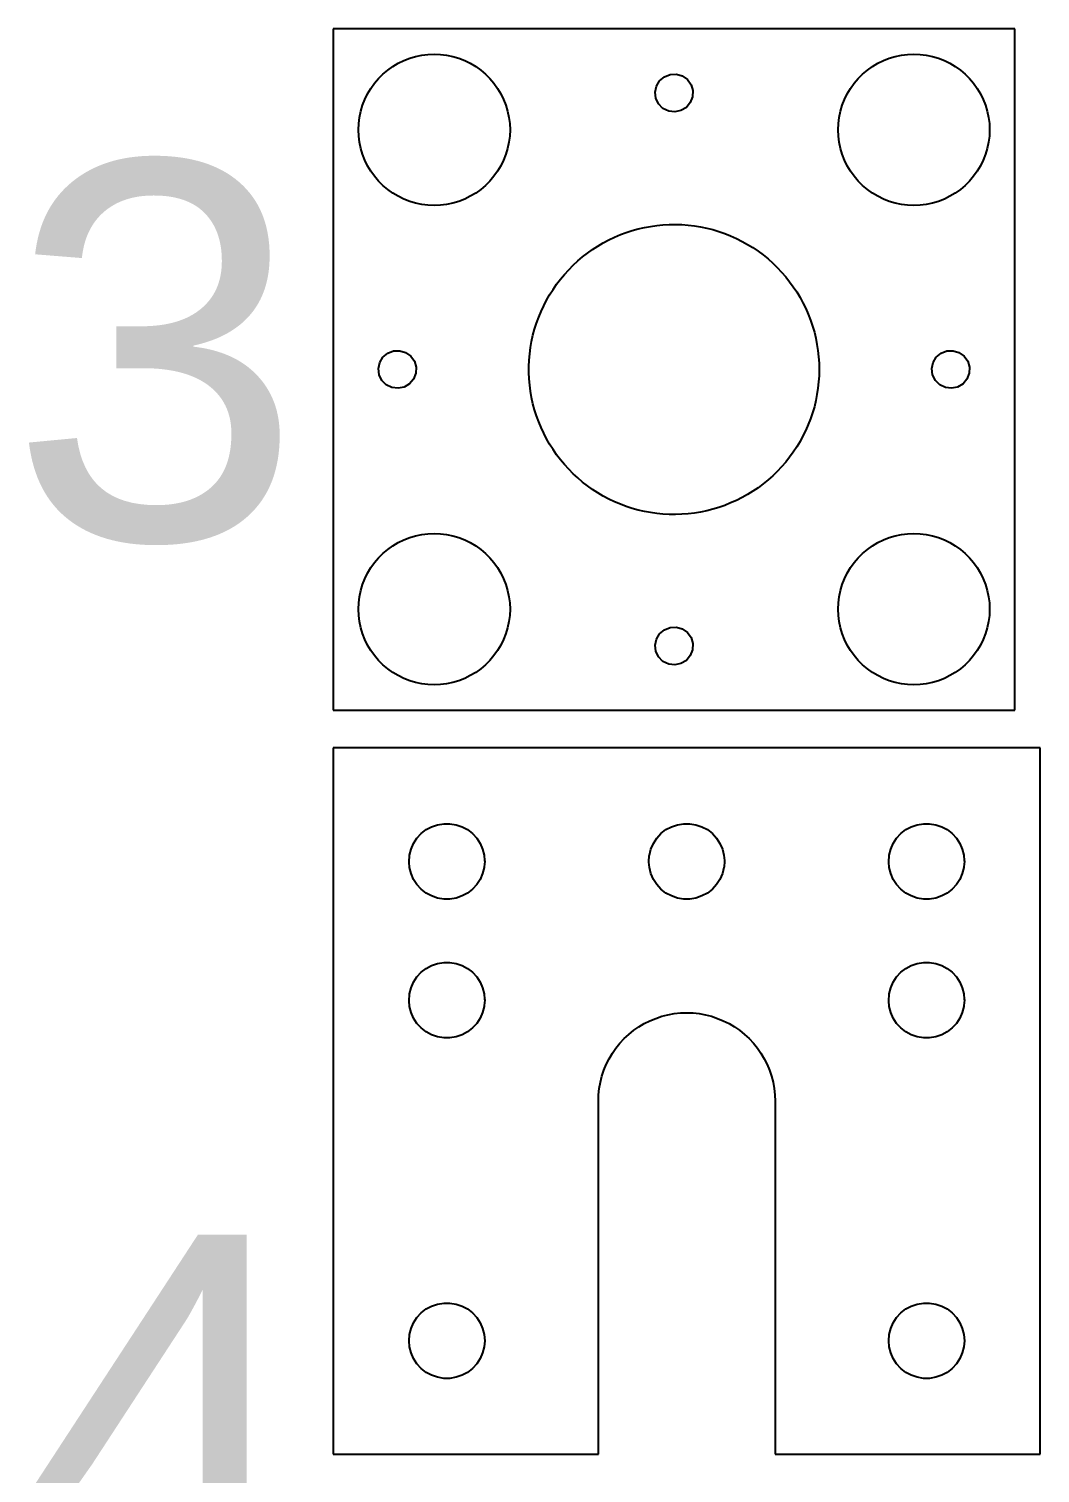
# Model space of a CAD drawing. Header units: millimetres. Extents: x 1223 to 1955, y -162 to 202.
# Drawn here: x 1222.9 to 1303, y -100.6 to 13.9 of the extents above; entities that cross this region are included whole.
import ezdxf

# ---------------------------------------------------------------- set-up
doc = ezdxf.new("R2010")
doc.units = ezdxf.units.MM
doc.styles.get("Standard").update_dxf_attribs({"font": 'arial.ttf'})

msp = doc.modelspace()

# ---------------------------------------------------------------- linework, layer by layer
for p, q in [((1301.02, 13.91), (1247.02, 13.91)), ((1247.02, 13.91), (1247.02, -40.09)), ((1301.02, -40.09), (1301.02, 13.91)), ((1252.61, 11.41), (1253.07, 11.59)), ((1253.07, 11.59), (1253.54, 11.73)), ((1253.54, 11.73), (1254.03, 11.83)), ((1254.03, 11.83), (1254.52, 11.89)), ((1254.52, 11.89), (1255.02, 11.91)), ((1255.02, 11.91), (1255.51, 11.89)), ((1255.51, 11.89), (1256, 11.83)), ((1256, 11.83), (1256.49, 11.73)), ((1256.49, 11.73), (1256.96, 11.59)), ((1256.96, 11.59), (1257.43, 11.41)), ((1290.61, 11.41), (1291.07, 11.59)), ((1291.07, 11.59), (1291.54, 11.73)), ((1291.54, 11.73), (1292.03, 11.83)), ((1292.03, 11.83), (1292.52, 11.89)), ((1292.52, 11.89), (1293.02, 11.91)), ((1293.02, 11.91), (1293.51, 11.89)), ((1293.51, 11.89), (1294, 11.83)), ((1294, 11.83), (1294.49, 11.73)), ((1294.49, 11.73), (1294.96, 11.59)), ((1294.96, 11.59), (1295.43, 11.41)), ((1250.6, 9.98), (1250.95, 10.33)), ((1250.95, 10.33), (1251.33, 10.65)), ((1251.33, 10.65), (1251.73, 10.94)), ((1251.73, 10.94), (1252.16, 11.19)), ((1252.16, 11.19), (1252.61, 11.41)), ((1257.43, 11.41), (1257.87, 11.19)), ((1257.87, 11.19), (1258.3, 10.94)), ((1258.3, 10.94), (1258.7, 10.65)), ((1258.7, 10.65), (1259.08, 10.33)), ((1259.08, 10.33), (1259.43, 9.98)), ((1273.71, 10.3), (1274.2, 10.32)), ((1274.2, 10.32), (1274.67, 10.18)), ((1288.6, 9.98), (1288.95, 10.33)), ((1288.95, 10.33), (1289.33, 10.65)), ((1289.33, 10.65), (1289.73, 10.94)), ((1289.73, 10.94), (1290.16, 11.19)), ((1290.16, 11.19), (1290.61, 11.41)), ((1295.43, 11.41), (1295.87, 11.19)), ((1295.87, 11.19), (1296.3, 10.94)), ((1296.3, 10.94), (1296.7, 10.65)), ((1296.7, 10.65), (1297.08, 10.33)), ((1297.08, 10.33), (1297.43, 9.98)), ((1249.74, 8.77), (1249.99, 9.2)), ((1249.99, 9.2), (1250.28, 9.6)), ((1250.28, 9.6), (1250.6, 9.98)), ((1259.43, 9.98), (1259.75, 9.6)), ((1259.75, 9.6), (1260.04, 9.2)), ((1260.04, 9.2), (1260.29, 8.77)), ((1272.52, 8.9), (1272.62, 9.38)), ((1272.62, 9.38), (1272.87, 9.8)), ((1272.87, 9.8), (1273.25, 10.12)), ((1273.25, 10.12), (1273.71, 10.3)), ((1274.67, 10.18), (1275.08, 9.9)), ((1275.08, 9.9), (1275.36, 9.49)), ((1275.36, 9.49), (1275.5, 9.02)), ((1287.74, 8.77), (1287.99, 9.2)), ((1287.99, 9.2), (1288.28, 9.6)), ((1288.28, 9.6), (1288.6, 9.98)), ((1297.43, 9.98), (1297.75, 9.6)), ((1297.75, 9.6), (1298.04, 9.2)), ((1298.04, 9.2), (1298.29, 8.77)), ((1249.34, 7.86), (1249.52, 8.32)), ((1249.52, 8.32), (1249.74, 8.77)), ((1260.29, 8.77), (1260.51, 8.32)), ((1260.51, 8.32), (1260.69, 7.86)), ((1272.58, 8.41), (1272.52, 8.9)), ((1272.79, 7.96), (1272.58, 8.41)), ((1275.3, 8.07), (1274.99, 7.69)), ((1275.48, 8.53), (1275.3, 8.07)), ((1275.5, 9.02), (1275.48, 8.53)), ((1287.34, 7.86), (1287.52, 8.32)), ((1287.52, 8.32), (1287.74, 8.77)), ((1298.29, 8.77), (1298.51, 8.32)), ((1298.51, 8.32), (1298.69, 7.86)), ((1249.04, 6.41), (1249.1, 6.9)), ((1249.1, 6.9), (1249.2, 7.39)), ((1249.2, 7.39), (1249.34, 7.86)), ((1260.69, 7.86), (1260.83, 7.39)), ((1260.83, 7.39), (1260.93, 6.9)), ((1260.93, 6.9), (1261, 6.41)), ((1273.14, 7.61), (1272.79, 7.96)), ((1273.59, 7.4), (1273.14, 7.61)), ((1274.08, 7.34), (1273.59, 7.4)), ((1274.56, 7.44), (1274.08, 7.34)), ((1274.99, 7.69), (1274.56, 7.44)), ((1287.04, 6.41), (1287.1, 6.9)), ((1287.1, 6.9), (1287.2, 7.39)), ((1287.2, 7.39), (1287.34, 7.86)), ((1298.69, 7.86), (1298.83, 7.39)), ((1298.83, 7.39), (1298.93, 6.9)), ((1298.93, 6.9), (1299, 6.41)), ((1249.02, 5.91), (1249.04, 6.41)), ((1249.04, 5.42), (1249.02, 5.91)), ((1261, 6.41), (1261.02, 5.91)), ((1261.02, 5.91), (1261, 5.42)), ((1287.02, 5.91), (1287.04, 6.41)), ((1287.04, 5.42), (1287.02, 5.91)), ((1299, 6.41), (1299.02, 5.91)), ((1299.02, 5.91), (1299, 5.42)), ((1249.1, 4.93), (1249.04, 5.42)), ((1249.2, 4.44), (1249.1, 4.93)), ((1260.93, 4.93), (1260.83, 4.44)), ((1261, 5.42), (1260.93, 4.93)), ((1287.1, 4.93), (1287.04, 5.42)), ((1287.2, 4.44), (1287.1, 4.93)), ((1298.93, 4.93), (1298.83, 4.44)), ((1299, 5.42), (1298.93, 4.93)), ((1249.34, 3.97), (1249.2, 4.44)), ((1249.52, 3.5), (1249.34, 3.97)), ((1249.74, 3.06), (1249.52, 3.5)), ((1260.51, 3.5), (1260.29, 3.06)), ((1260.69, 3.97), (1260.51, 3.5)), ((1260.83, 4.44), (1260.69, 3.97)), ((1287.34, 3.97), (1287.2, 4.44)), ((1287.52, 3.5), (1287.34, 3.97)), ((1287.74, 3.06), (1287.52, 3.5)), ((1298.51, 3.5), (1298.29, 3.06)), ((1298.69, 3.97), (1298.51, 3.5)), ((1298.83, 4.44), (1298.69, 3.97)), ((1249.99, 2.63), (1249.74, 3.06)), ((1250.28, 2.23), (1249.99, 2.63)), ((1260.04, 2.63), (1259.75, 2.23)), ((1260.29, 3.06), (1260.04, 2.63)), ((1287.99, 2.63), (1287.74, 3.06)), ((1288.28, 2.23), (1287.99, 2.63)), ((1298.04, 2.63), (1297.75, 2.23)), ((1298.29, 3.06), (1298.04, 2.63)), ((1250.6, 1.85), (1250.28, 2.23)), ((1250.95, 1.5), (1250.6, 1.85)), ((1251.33, 1.18), (1250.95, 1.5)), ((1251.73, 0.89), (1251.33, 1.18)), ((1258.7, 1.18), (1258.3, 0.89)), ((1259.08, 1.5), (1258.7, 1.18)), ((1259.43, 1.85), (1259.08, 1.5)), ((1259.75, 2.23), (1259.43, 1.85)), ((1288.6, 1.85), (1288.28, 2.23)), ((1288.95, 1.5), (1288.6, 1.85)), ((1289.33, 1.18), (1288.95, 1.5)), ((1289.73, 0.89), (1289.33, 1.18)), ((1296.7, 1.18), (1296.3, 0.89)), ((1297.08, 1.5), (1296.7, 1.18)), ((1297.43, 1.85), (1297.08, 1.5)), ((1297.75, 2.23), (1297.43, 1.85)), ((1252.16, 0.64), (1251.73, 0.89)), ((1252.61, 0.42), (1252.16, 0.64)), ((1253.07, 0.24), (1252.61, 0.42)), ((1253.54, 0.1), (1253.07, 0.24)), ((1254.03, 0), (1253.54, 0.1)), ((1256.49, 0.1), (1256, 0)), ((1256.96, 0.24), (1256.49, 0.1)), ((1257.43, 0.42), (1256.96, 0.24)), ((1257.87, 0.64), (1257.43, 0.42)), ((1258.3, 0.89), (1257.87, 0.64)), ((1290.16, 0.64), (1289.73, 0.89)), ((1290.61, 0.42), (1290.16, 0.64)), ((1291.07, 0.24), (1290.61, 0.42)), ((1291.54, 0.1), (1291.07, 0.24)), ((1292.03, 0), (1291.54, 0.1)), ((1294.49, 0.1), (1294, 0)), ((1294.96, 0.24), (1294.49, 0.1)), ((1295.43, 0.42), (1294.96, 0.24)), ((1295.87, 0.64), (1295.43, 0.42)), ((1296.3, 0.89), (1295.87, 0.64)), ((1254.52, -0.07), (1254.03, 0)), ((1255.02, -0.09), (1254.52, -0.07)), ((1255.51, -0.07), (1255.02, -0.09)), ((1256, 0), (1255.51, -0.07)), ((1292.52, -0.07), (1292.03, 0)), ((1293.02, -0.09), (1292.52, -0.07)), ((1293.51, -0.07), (1293.02, -0.09)), ((1294, 0), (1293.51, -0.07)), ((1269.76, -2.4), (1270.23, -2.23)), ((1270.23, -2.23), (1270.7, -2.07)), ((1270.7, -2.07), (1271.18, -1.94)), ((1271.18, -1.94), (1271.67, -1.83)), ((1271.67, -1.83), (1272.16, -1.74)), ((1272.16, -1.74), (1272.65, -1.67)), ((1272.65, -1.67), (1273.14, -1.62)), ((1273.14, -1.62), (1273.64, -1.59)), ((1273.64, -1.59), (1274.14, -1.59)), ((1274.14, -1.59), (1274.64, -1.6)), ((1274.64, -1.6), (1275.14, -1.64)), ((1275.14, -1.64), (1275.63, -1.7)), ((1275.63, -1.7), (1276.12, -1.78)), ((1276.12, -1.78), (1276.61, -1.88)), ((1276.61, -1.88), (1277.09, -2)), ((1277.09, -2), (1277.57, -2.15)), ((1277.57, -2.15), (1278.04, -2.31)), ((1267.56, -3.57), (1267.98, -3.3)), ((1267.98, -3.3), (1268.41, -3.04)), ((1268.41, -3.04), (1268.85, -2.81)), ((1268.85, -2.81), (1269.3, -2.6)), ((1269.3, -2.6), (1269.76, -2.4)), ((1278.04, -2.31), (1278.5, -2.5)), ((1278.5, -2.5), (1278.96, -2.7)), ((1278.96, -2.7), (1279.4, -2.93)), ((1279.4, -2.93), (1279.84, -3.17)), ((1279.84, -3.17), (1280.26, -3.43)), ((1280.26, -3.43), (1280.67, -3.71)), ((1266.02, -4.82), (1266.38, -4.48)), ((1266.38, -4.48), (1266.76, -4.16)), ((1266.76, -4.16), (1267.16, -3.86)), ((1267.16, -3.86), (1267.56, -3.57)), ((1280.67, -3.71), (1281.07, -4.01)), ((1281.07, -4.01), (1281.46, -4.32)), ((1281.46, -4.32), (1281.83, -4.65)), ((1265.01, -5.93), (1265.33, -5.55)), ((1265.33, -5.55), (1265.67, -5.18)), ((1265.67, -5.18), (1266.02, -4.82)), ((1281.83, -4.65), (1282.19, -5)), ((1282.19, -5), (1282.53, -5.36)), ((1282.53, -5.36), (1282.86, -5.74)), ((1264.16, -7.16), (1264.43, -6.74)), ((1264.43, -6.74), (1264.71, -6.33)), ((1264.71, -6.33), (1265.01, -5.93)), ((1282.86, -5.74), (1283.17, -6.13)), ((1283.17, -6.13), (1283.46, -6.53)), ((1283.46, -6.53), (1283.74, -6.94)), ((1263.69, -8.03), (1263.91, -7.59)), ((1263.91, -7.59), (1264.16, -7.16)), ((1283.74, -6.94), (1284, -7.37)), ((1284, -7.37), (1284.23, -7.81)), ((1284.23, -7.81), (1284.45, -8.26)), ((1263.12, -9.41), (1263.29, -8.94)), ((1263.29, -8.94), (1263.48, -8.48)), ((1263.48, -8.48), (1263.69, -8.03)), ((1284.45, -8.26), (1284.65, -8.71)), ((1284.65, -8.71), (1284.83, -9.18)), ((1262.84, -10.37), (1262.97, -9.89)), ((1262.97, -9.89), (1263.12, -9.41)), ((1284.83, -9.18), (1284.99, -9.65)), ((1284.99, -9.65), (1285.13, -10.13)), ((1285.13, -10.13), (1285.25, -10.61)), ((1262.58, -11.84), (1262.65, -11.35)), ((1262.65, -11.35), (1262.73, -10.86)), ((1262.73, -10.86), (1262.84, -10.37)), ((1285.25, -10.61), (1285.34, -11.1)), ((1285.34, -11.1), (1285.42, -11.59)), ((1250.6, -13.02), (1250.7, -12.54)), ((1250.7, -12.54), (1250.95, -12.12)), ((1250.95, -12.12), (1251.33, -11.8)), ((1251.33, -11.8), (1251.79, -11.62)), ((1251.79, -11.62), (1252.28, -11.6)), ((1252.28, -11.6), (1252.75, -11.74)), ((1252.75, -11.74), (1253.16, -12.02)), ((1253.16, -12.02), (1253.44, -12.43)), ((1253.44, -12.43), (1253.58, -12.9)), ((1262.52, -12.84), (1262.54, -12.34)), ((1262.54, -12.34), (1262.58, -11.84)), ((1285.42, -11.59), (1285.47, -12.09)), ((1285.47, -12.09), (1285.5, -12.59)), ((1285.5, -12.59), (1285.52, -13.09)), ((1294.44, -13.02), (1294.54, -12.54)), ((1294.54, -12.54), (1294.79, -12.12)), ((1294.79, -12.12), (1295.17, -11.8)), ((1295.17, -11.8), (1295.63, -11.62)), ((1295.63, -11.62), (1296.12, -11.6)), ((1296.12, -11.6), (1296.59, -11.74)), ((1296.59, -11.74), (1297, -12.02)), ((1297, -12.02), (1297.28, -12.43)), ((1297.28, -12.43), (1297.42, -12.9)), ((1250.66, -13.51), (1250.6, -13.02)), ((1250.87, -13.96), (1250.66, -13.51)), ((1253.56, -13.39), (1253.38, -13.85)), ((1253.58, -12.9), (1253.56, -13.39)), ((1262.52, -13.33), (1262.52, -12.84)), ((1262.54, -13.83), (1262.52, -13.33)), ((1285.5, -13.58), (1285.47, -14.08)), ((1285.52, -13.09), (1285.5, -13.58)), ((1294.5, -13.51), (1294.44, -13.02)), ((1294.72, -13.96), (1294.5, -13.51)), ((1297.4, -13.39), (1297.22, -13.85)), ((1297.42, -12.9), (1297.4, -13.39)), ((1251.22, -14.31), (1250.87, -13.96)), ((1251.67, -14.52), (1251.22, -14.31)), ((1252.16, -14.58), (1251.67, -14.52)), ((1252.64, -14.48), (1252.16, -14.58)), ((1253.06, -14.23), (1252.64, -14.48)), ((1253.38, -13.85), (1253.06, -14.23)), ((1262.58, -14.33), (1262.54, -13.83)), ((1262.65, -14.82), (1262.58, -14.33)), ((1262.73, -15.31), (1262.65, -14.82)), ((1285.42, -14.58), (1285.34, -15.07)), ((1285.47, -14.08), (1285.42, -14.58)), ((1295.06, -14.31), (1294.72, -13.96)), ((1295.51, -14.52), (1295.06, -14.31)), ((1296, -14.58), (1295.51, -14.52)), ((1296.48, -14.48), (1296, -14.58)), ((1296.91, -14.23), (1296.48, -14.48)), ((1297.22, -13.85), (1296.91, -14.23)), ((1262.84, -15.8), (1262.73, -15.31)), ((1262.97, -16.28), (1262.84, -15.8)), ((1285.25, -15.56), (1285.13, -16.04)), ((1285.34, -15.07), (1285.25, -15.56)), ((1263.12, -16.76), (1262.97, -16.28)), ((1263.29, -17.23), (1263.12, -16.76)), ((1284.83, -16.99), (1284.65, -17.46)), ((1284.99, -16.52), (1284.83, -16.99)), ((1285.13, -16.04), (1284.99, -16.52)), ((1263.48, -17.69), (1263.29, -17.23)), ((1263.69, -18.14), (1263.48, -17.69)), ((1263.91, -18.58), (1263.69, -18.14)), ((1284.45, -17.91), (1284.23, -18.36)), ((1284.65, -17.46), (1284.45, -17.91)), ((1264.16, -19.01), (1263.91, -18.58)), ((1264.43, -19.44), (1264.16, -19.01)), ((1264.71, -19.85), (1264.43, -19.44)), ((1283.74, -19.23), (1283.46, -19.64)), ((1284, -18.8), (1283.74, -19.23)), ((1284.23, -18.36), (1284, -18.8)), ((1265.01, -20.24), (1264.71, -19.85)), ((1265.33, -20.63), (1265.01, -20.24)), ((1282.86, -20.44), (1282.53, -20.81)), ((1283.17, -20.05), (1282.86, -20.44)), ((1283.46, -19.64), (1283.17, -20.05)), ((1265.67, -20.99), (1265.33, -20.63)), ((1266.02, -21.35), (1265.67, -20.99)), ((1266.38, -21.69), (1266.02, -21.35)), ((1266.76, -22.01), (1266.38, -21.69)), ((1281.83, -21.52), (1281.46, -21.85)), ((1282.19, -21.17), (1281.83, -21.52)), ((1282.53, -20.81), (1282.19, -21.17)), ((1267.16, -22.32), (1266.76, -22.01)), ((1267.56, -22.6), (1267.16, -22.32)), ((1267.98, -22.87), (1267.56, -22.6)), ((1268.41, -23.13), (1267.98, -22.87)), ((1280.26, -22.74), (1279.84, -23)), ((1280.67, -22.46), (1280.26, -22.74)), ((1281.07, -22.16), (1280.67, -22.46)), ((1281.46, -21.85), (1281.07, -22.16)), ((1268.85, -23.36), (1268.41, -23.13)), ((1269.3, -23.57), (1268.85, -23.36)), ((1269.76, -23.77), (1269.3, -23.57)), ((1270.23, -23.94), (1269.76, -23.77)), ((1270.7, -24.1), (1270.23, -23.94)), ((1277.57, -24.02), (1277.09, -24.17)), ((1278.04, -23.86), (1277.57, -24.02)), ((1278.5, -23.67), (1278.04, -23.86)), ((1278.96, -23.47), (1278.5, -23.67)), ((1279.4, -23.25), (1278.96, -23.47)), ((1279.84, -23), (1279.4, -23.25)), ((1271.18, -24.23), (1270.7, -24.1)), ((1271.67, -24.34), (1271.18, -24.23)), ((1272.16, -24.43), (1271.67, -24.34)), ((1272.65, -24.5), (1272.16, -24.43)), ((1273.14, -24.55), (1272.65, -24.5)), ((1273.64, -24.58), (1273.14, -24.55)), ((1274.14, -24.58), (1273.64, -24.58)), ((1274.64, -24.57), (1274.14, -24.58)), ((1275.14, -24.53), (1274.64, -24.57)), ((1275.63, -24.47), (1275.14, -24.53)), ((1276.12, -24.39), (1275.63, -24.47)), ((1276.61, -24.29), (1276.12, -24.39)), ((1277.09, -24.17), (1276.61, -24.29)), ((1253.07, -26.41), (1253.54, -26.27)), ((1253.54, -26.27), (1254.03, -26.17)), ((1254.03, -26.17), (1254.52, -26.11)), ((1254.52, -26.11), (1255.02, -26.09)), ((1255.02, -26.09), (1255.51, -26.11)), ((1255.51, -26.11), (1256, -26.17)), ((1256, -26.17), (1256.49, -26.27)), ((1256.49, -26.27), (1256.96, -26.41)), ((1291.07, -26.41), (1291.54, -26.27)), ((1291.54, -26.27), (1292.03, -26.17)), ((1292.03, -26.17), (1292.52, -26.11)), ((1292.52, -26.11), (1293.02, -26.09)), ((1293.02, -26.09), (1293.51, -26.11)), ((1293.51, -26.11), (1294, -26.17)), ((1294, -26.17), (1294.49, -26.27)), ((1294.49, -26.27), (1294.96, -26.41)), ((1250.95, -27.67), (1251.33, -27.35)), ((1251.33, -27.35), (1251.73, -27.06)), ((1251.73, -27.06), (1252.16, -26.81)), ((1252.16, -26.81), (1252.61, -26.59)), ((1252.61, -26.59), (1253.07, -26.41)), ((1256.96, -26.41), (1257.43, -26.59)), ((1257.43, -26.59), (1257.87, -26.81)), ((1257.87, -26.81), (1258.3, -27.06)), ((1258.3, -27.06), (1258.7, -27.35)), ((1258.7, -27.35), (1259.08, -27.67)), ((1288.95, -27.67), (1289.33, -27.35)), ((1289.33, -27.35), (1289.73, -27.06)), ((1289.73, -27.06), (1290.16, -26.81)), ((1290.16, -26.81), (1290.61, -26.59)), ((1290.61, -26.59), (1291.07, -26.41)), ((1294.96, -26.41), (1295.43, -26.59)), ((1295.43, -26.59), (1295.87, -26.81)), ((1295.87, -26.81), (1296.3, -27.06)), ((1296.3, -27.06), (1296.7, -27.35)), ((1296.7, -27.35), (1297.08, -27.67)), ((1249.99, -28.8), (1250.28, -28.4)), ((1250.28, -28.4), (1250.6, -28.02)), ((1250.6, -28.02), (1250.95, -27.67)), ((1259.08, -27.67), (1259.43, -28.02)), ((1259.43, -28.02), (1259.75, -28.4)), ((1259.75, -28.4), (1260.04, -28.8)), ((1287.99, -28.8), (1288.28, -28.4)), ((1288.28, -28.4), (1288.6, -28.02)), ((1288.6, -28.02), (1288.95, -27.67)), ((1297.08, -27.67), (1297.43, -28.02)), ((1297.43, -28.02), (1297.75, -28.4)), ((1297.75, -28.4), (1298.04, -28.8)), ((1249.34, -30.14), (1249.52, -29.68)), ((1249.52, -29.68), (1249.74, -29.23)), ((1249.74, -29.23), (1249.99, -28.8)), ((1260.04, -28.8), (1260.29, -29.23)), ((1260.29, -29.23), (1260.51, -29.68)), ((1260.51, -29.68), (1260.69, -30.14)), ((1287.34, -30.14), (1287.52, -29.68)), ((1287.52, -29.68), (1287.74, -29.23)), ((1287.74, -29.23), (1287.99, -28.8)), ((1298.04, -28.8), (1298.29, -29.23)), ((1298.29, -29.23), (1298.51, -29.68)), ((1298.51, -29.68), (1298.69, -30.14)), ((1249.1, -31.1), (1249.2, -30.61)), ((1249.2, -30.61), (1249.34, -30.14)), ((1260.69, -30.14), (1260.83, -30.61)), ((1260.83, -30.61), (1260.93, -31.1)), ((1287.1, -31.1), (1287.2, -30.61)), ((1287.2, -30.61), (1287.34, -30.14)), ((1298.69, -30.14), (1298.83, -30.61)), ((1298.83, -30.61), (1298.93, -31.1)), ((1249.02, -32.09), (1249.04, -31.59)), ((1249.04, -31.59), (1249.1, -31.1)), ((1260.93, -31.1), (1261, -31.59)), ((1261, -31.59), (1261.02, -32.09)), ((1287.02, -32.09), (1287.04, -31.59)), ((1287.04, -31.59), (1287.1, -31.1)), ((1298.93, -31.1), (1299, -31.59)), ((1299, -31.59), (1299.02, -32.09)), ((1249.04, -32.58), (1249.02, -32.09)), ((1249.1, -33.07), (1249.04, -32.58)), ((1249.2, -33.56), (1249.1, -33.07)), ((1260.93, -33.07), (1260.83, -33.56)), ((1261, -32.58), (1260.93, -33.07)), ((1261.02, -32.09), (1261, -32.58)), ((1287.04, -32.58), (1287.02, -32.09)), ((1287.1, -33.07), (1287.04, -32.58)), ((1287.2, -33.56), (1287.1, -33.07)), ((1298.93, -33.07), (1298.83, -33.56)), ((1299, -32.58), (1298.93, -33.07)), ((1299.02, -32.09), (1299, -32.58)), ((1249.34, -34.03), (1249.2, -33.56)), ((1249.52, -34.5), (1249.34, -34.03)), ((1260.69, -34.03), (1260.51, -34.5)), ((1260.83, -33.56), (1260.69, -34.03)), ((1272.62, -34.46), (1272.87, -34.04)), ((1272.87, -34.04), (1273.25, -33.72)), ((1273.25, -33.72), (1273.71, -33.54)), ((1273.71, -33.54), (1274.2, -33.52)), ((1274.2, -33.52), (1274.67, -33.66)), ((1274.67, -33.66), (1275.08, -33.95)), ((1275.08, -33.95), (1275.36, -34.35)), ((1275.36, -34.35), (1275.5, -34.82)), ((1287.34, -34.03), (1287.2, -33.56)), ((1287.52, -34.5), (1287.34, -34.03)), ((1298.69, -34.03), (1298.51, -34.5)), ((1298.83, -33.56), (1298.69, -34.03)), ((1249.74, -34.94), (1249.52, -34.5)), ((1249.99, -35.37), (1249.74, -34.94)), ((1250.28, -35.77), (1249.99, -35.37)), ((1260.04, -35.37), (1259.75, -35.77)), ((1260.29, -34.94), (1260.04, -35.37)), ((1260.51, -34.5), (1260.29, -34.94)), ((1272.52, -34.94), (1272.62, -34.46)), ((1272.58, -35.43), (1272.52, -34.94)), ((1272.79, -35.88), (1272.58, -35.43)), ((1275.48, -35.31), (1275.3, -35.77)), ((1275.5, -34.82), (1275.48, -35.31)), ((1287.74, -34.94), (1287.52, -34.5)), ((1287.99, -35.37), (1287.74, -34.94)), ((1288.28, -35.77), (1287.99, -35.37)), ((1298.04, -35.37), (1297.75, -35.77)), ((1298.29, -34.94), (1298.04, -35.37)), ((1298.51, -34.5), (1298.29, -34.94)), ((1250.6, -36.15), (1250.28, -35.77)), ((1250.95, -36.5), (1250.6, -36.15)), ((1251.33, -36.82), (1250.95, -36.5)), ((1259.08, -36.5), (1258.7, -36.82)), ((1259.43, -36.15), (1259.08, -36.5)), ((1259.75, -35.77), (1259.43, -36.15)), ((1273.14, -36.23), (1272.79, -35.88)), ((1273.59, -36.44), (1273.14, -36.23)), ((1274.08, -36.5), (1273.59, -36.44)), ((1274.56, -36.4), (1274.08, -36.5)), ((1274.99, -36.15), (1274.56, -36.4)), ((1275.3, -35.77), (1274.99, -36.15)), ((1288.6, -36.15), (1288.28, -35.77)), ((1288.95, -36.5), (1288.6, -36.15)), ((1289.33, -36.82), (1288.95, -36.5)), ((1297.08, -36.5), (1296.7, -36.82)), ((1297.43, -36.15), (1297.08, -36.5)), ((1297.75, -35.77), (1297.43, -36.15)), ((1251.73, -37.11), (1251.33, -36.82)), ((1252.16, -37.36), (1251.73, -37.11)), ((1252.61, -37.58), (1252.16, -37.36)), ((1253.07, -37.76), (1252.61, -37.58)), ((1253.54, -37.9), (1253.07, -37.76)), ((1256.96, -37.76), (1256.49, -37.9)), ((1257.43, -37.58), (1256.96, -37.76)), ((1257.87, -37.36), (1257.43, -37.58)), ((1258.3, -37.11), (1257.87, -37.36)), ((1258.7, -36.82), (1258.3, -37.11)), ((1289.73, -37.11), (1289.33, -36.82)), ((1290.16, -37.36), (1289.73, -37.11)), ((1290.61, -37.58), (1290.16, -37.36)), ((1291.07, -37.76), (1290.61, -37.58)), ((1291.54, -37.9), (1291.07, -37.76)), ((1294.96, -37.76), (1294.49, -37.9)), ((1295.43, -37.58), (1294.96, -37.76)), ((1295.87, -37.36), (1295.43, -37.58)), ((1296.3, -37.11), (1295.87, -37.36)), ((1296.7, -36.82), (1296.3, -37.11)), ((1254.03, -38), (1253.54, -37.9)), ((1254.52, -38.07), (1254.03, -38)), ((1255.02, -38.09), (1254.52, -38.07)), ((1255.51, -38.07), (1255.02, -38.09)), ((1256, -38), (1255.51, -38.07)), ((1256.49, -37.9), (1256, -38)), ((1292.03, -38), (1291.54, -37.9)), ((1292.52, -38.07), (1292.03, -38)), ((1293.02, -38.09), (1292.52, -38.07)), ((1293.51, -38.07), (1293.02, -38.09)), ((1294, -38), (1293.51, -38.07)), ((1294.49, -37.9), (1294, -38)), ((1247.02, -40.09), (1301.02, -40.09)), ((1303.02, -43.09), (1247.02, -43.09)), ((1247.02, -43.09), (1247.02, -99.09)), ((1303.02, -99.09), (1303.02, -43.09)), ((1254.81, -49.34), (1255.28, -49.18)), ((1255.28, -49.18), (1255.77, -49.1)), ((1255.77, -49.1), (1256.26, -49.1)), ((1256.26, -49.1), (1256.75, -49.18)), ((1256.75, -49.18), (1257.22, -49.34)), ((1273.81, -49.34), (1274.28, -49.18)), ((1274.28, -49.18), (1274.77, -49.1)), ((1274.77, -49.1), (1275.26, -49.1)), ((1275.26, -49.1), (1275.75, -49.18)), ((1275.75, -49.18), (1276.22, -49.34)), ((1292.81, -49.34), (1293.28, -49.18)), ((1293.28, -49.18), (1293.77, -49.1)), ((1293.77, -49.1), (1294.26, -49.1)), ((1294.26, -49.1), (1294.75, -49.18)), ((1294.75, -49.18), (1295.22, -49.34)), ((1253.38, -50.66), (1253.65, -50.24)), ((1253.65, -50.24), (1253.98, -49.88)), ((1253.98, -49.88), (1254.37, -49.57)), ((1254.37, -49.57), (1254.81, -49.34)), ((1257.22, -49.34), (1257.66, -49.57)), ((1257.66, -49.57), (1258.05, -49.88)), ((1258.05, -49.88), (1258.38, -50.24)), ((1258.38, -50.24), (1258.65, -50.66)), ((1272.38, -50.66), (1272.65, -50.24)), ((1272.65, -50.24), (1272.98, -49.88)), ((1272.98, -49.88), (1273.37, -49.57)), ((1273.37, -49.57), (1273.81, -49.34)), ((1276.22, -49.34), (1276.66, -49.57)), ((1276.66, -49.57), (1277.05, -49.88)), ((1277.05, -49.88), (1277.38, -50.24)), ((1277.38, -50.24), (1277.65, -50.66)), ((1291.38, -50.66), (1291.65, -50.24)), ((1291.65, -50.24), (1291.98, -49.88)), ((1291.98, -49.88), (1292.37, -49.57)), ((1292.37, -49.57), (1292.81, -49.34)), ((1295.22, -49.34), (1295.66, -49.57)), ((1295.66, -49.57), (1296.05, -49.88)), ((1296.05, -49.88), (1296.38, -50.24)), ((1296.38, -50.24), (1296.65, -50.66)), ((1253.06, -51.59), (1253.18, -51.11)), ((1253.18, -51.11), (1253.38, -50.66)), ((1258.65, -50.66), (1258.85, -51.11)), ((1258.85, -51.11), (1258.97, -51.59)), ((1272.06, -51.59), (1272.18, -51.11)), ((1272.18, -51.11), (1272.38, -50.66)), ((1277.65, -50.66), (1277.85, -51.11)), ((1277.85, -51.11), (1277.97, -51.59)), ((1291.06, -51.59), (1291.18, -51.11)), ((1291.18, -51.11), (1291.38, -50.66)), ((1296.65, -50.66), (1296.85, -51.11)), ((1296.85, -51.11), (1296.97, -51.59)), ((1253.02, -52.09), (1253.05, -51.66)), ((1253.02, -52.15), (1253.02, -52.09)), ((1253.06, -52.58), (1253.02, -52.15)), ((1253.05, -51.66), (1253.06, -51.59)), ((1253.18, -53.06), (1253.06, -52.58)), ((1258.97, -52.58), (1258.85, -53.06)), ((1258.97, -51.59), (1259.01, -52.02)), ((1258.98, -52.51), (1258.97, -52.58)), ((1259.02, -52.09), (1258.98, -52.51)), ((1259.01, -52.02), (1259.02, -52.09)), ((1272.02, -52.09), (1272.05, -51.66)), ((1272.02, -52.15), (1272.02, -52.09)), ((1272.06, -52.58), (1272.02, -52.15)), ((1272.05, -51.66), (1272.06, -51.59)), ((1272.18, -53.06), (1272.06, -52.58)), ((1277.97, -52.58), (1277.85, -53.06)), ((1277.97, -51.59), (1278.01, -52.02)), ((1277.98, -52.51), (1277.97, -52.58)), ((1278.02, -52.09), (1277.98, -52.51)), ((1278.01, -52.02), (1278.02, -52.09)), ((1291.02, -52.09), (1291.05, -51.66)), ((1291.02, -52.15), (1291.02, -52.09)), ((1291.06, -52.58), (1291.02, -52.15)), ((1291.05, -51.66), (1291.06, -51.59)), ((1291.18, -53.06), (1291.06, -52.58)), ((1296.97, -52.58), (1296.85, -53.06)), ((1296.97, -51.59), (1297.01, -52.02)), ((1296.98, -52.51), (1296.97, -52.58)), ((1297.02, -52.09), (1296.98, -52.51)), ((1297.01, -52.02), (1297.02, -52.09)), ((1253.38, -53.51), (1253.18, -53.06)), ((1253.65, -53.93), (1253.38, -53.51)), ((1258.65, -53.51), (1258.38, -53.93)), ((1258.85, -53.06), (1258.65, -53.51)), ((1272.38, -53.51), (1272.18, -53.06)), ((1272.65, -53.93), (1272.38, -53.51)), ((1277.65, -53.51), (1277.38, -53.93)), ((1277.85, -53.06), (1277.65, -53.51)), ((1291.38, -53.51), (1291.18, -53.06)), ((1291.65, -53.93), (1291.38, -53.51)), ((1296.65, -53.51), (1296.38, -53.93)), ((1296.85, -53.06), (1296.65, -53.51)), ((1253.98, -54.29), (1253.65, -53.93)), ((1254.37, -54.6), (1253.98, -54.29)), ((1254.81, -54.83), (1254.37, -54.6)), ((1255.28, -54.99), (1254.81, -54.83)), ((1257.22, -54.83), (1256.75, -54.99)), ((1257.66, -54.6), (1257.22, -54.83)), ((1258.05, -54.29), (1257.66, -54.6)), ((1258.38, -53.93), (1258.05, -54.29)), ((1272.98, -54.29), (1272.65, -53.93)), ((1273.37, -54.6), (1272.98, -54.29)), ((1273.81, -54.83), (1273.37, -54.6)), ((1274.28, -54.99), (1273.81, -54.83)), ((1276.22, -54.83), (1275.75, -54.99)), ((1276.66, -54.6), (1276.22, -54.83)), ((1277.05, -54.29), (1276.66, -54.6)), ((1277.38, -53.93), (1277.05, -54.29)), ((1291.98, -54.29), (1291.65, -53.93)), ((1292.37, -54.6), (1291.98, -54.29)), ((1292.81, -54.83), (1292.37, -54.6)), ((1293.28, -54.99), (1292.81, -54.83)), ((1295.22, -54.83), (1294.75, -54.99)), ((1295.66, -54.6), (1295.22, -54.83)), ((1296.05, -54.29), (1295.66, -54.6)), ((1296.38, -53.93), (1296.05, -54.29)), ((1255.77, -55.08), (1255.28, -54.99)), ((1256.26, -55.08), (1255.77, -55.08)), ((1256.75, -54.99), (1256.26, -55.08)), ((1274.77, -55.08), (1274.28, -54.99)), ((1275.26, -55.08), (1274.77, -55.08)), ((1275.75, -54.99), (1275.26, -55.08)), ((1293.77, -55.08), (1293.28, -54.99)), ((1294.26, -55.08), (1293.77, -55.08)), ((1294.75, -54.99), (1294.26, -55.08)), ((1253.98, -60.88), (1254.37, -60.57)), ((1254.37, -60.57), (1254.81, -60.34)), ((1254.81, -60.34), (1255.28, -60.18)), ((1255.28, -60.18), (1255.77, -60.1)), ((1255.77, -60.1), (1256.26, -60.1)), ((1256.26, -60.1), (1256.75, -60.18)), ((1256.75, -60.18), (1257.22, -60.34)), ((1257.22, -60.34), (1257.66, -60.57)), ((1257.66, -60.57), (1258.05, -60.88)), ((1291.98, -60.88), (1292.37, -60.57)), ((1292.37, -60.57), (1292.81, -60.34)), ((1292.81, -60.34), (1293.28, -60.18)), ((1293.28, -60.18), (1293.77, -60.1)), ((1293.77, -60.1), (1294.26, -60.1)), ((1294.26, -60.1), (1294.75, -60.18)), ((1294.75, -60.18), (1295.22, -60.34)), ((1295.22, -60.34), (1295.66, -60.57)), ((1295.66, -60.57), (1296.05, -60.88)), ((1253.18, -62.11), (1253.38, -61.66)), ((1253.38, -61.66), (1253.65, -61.24)), ((1253.65, -61.24), (1253.98, -60.88)), ((1258.05, -60.88), (1258.38, -61.24)), ((1258.38, -61.24), (1258.65, -61.66)), ((1258.65, -61.66), (1258.85, -62.11)), ((1291.18, -62.11), (1291.38, -61.66)), ((1291.38, -61.66), (1291.65, -61.24)), ((1291.65, -61.24), (1291.98, -60.88)), ((1296.05, -60.88), (1296.38, -61.24)), ((1296.38, -61.24), (1296.65, -61.66)), ((1296.65, -61.66), (1296.85, -62.11)), ((1253.02, -63.09), (1253.05, -62.66)), ((1253.05, -62.66), (1253.06, -62.59)), ((1253.06, -62.59), (1253.18, -62.11)), ((1258.85, -62.11), (1258.97, -62.59)), ((1258.97, -62.59), (1259.01, -63.02)), ((1291.02, -63.09), (1291.05, -62.66)), ((1291.05, -62.66), (1291.06, -62.59)), ((1291.06, -62.59), (1291.18, -62.11)), ((1296.85, -62.11), (1296.97, -62.59)), ((1296.97, -62.59), (1297.01, -63.02)), ((1253.02, -63.15), (1253.02, -63.09)), ((1253.06, -63.58), (1253.02, -63.15)), ((1253.18, -64.06), (1253.06, -63.58)), ((1253.38, -64.51), (1253.18, -64.06)), ((1258.85, -64.06), (1258.65, -64.51)), ((1258.97, -63.58), (1258.85, -64.06)), ((1258.98, -63.51), (1258.97, -63.58)), ((1259.02, -63.09), (1258.98, -63.51)), ((1259.01, -63.02), (1259.02, -63.09)), ((1274.02, -64.16), (1274.52, -64.1)), ((1274.52, -64.1), (1274.59, -64.1)), ((1274.59, -64.1), (1275.02, -64.09)), ((1275.02, -64.09), (1275.09, -64.09)), ((1275.09, -64.09), (1275.52, -64.1)), ((1275.52, -64.1), (1276.01, -64.16)), ((1291.02, -63.15), (1291.02, -63.09)), ((1291.06, -63.58), (1291.02, -63.15)), ((1291.18, -64.06), (1291.06, -63.58)), ((1291.38, -64.51), (1291.18, -64.06)), ((1296.85, -64.06), (1296.65, -64.51)), ((1296.97, -63.58), (1296.85, -64.06)), ((1296.98, -63.51), (1296.97, -63.58)), ((1297.02, -63.09), (1296.98, -63.51)), ((1297.01, -63.02), (1297.02, -63.09)), ((1253.65, -64.93), (1253.38, -64.51)), ((1253.98, -65.29), (1253.65, -64.93)), ((1258.38, -64.93), (1258.05, -65.29)), ((1258.65, -64.51), (1258.38, -64.93)), ((1270.82, -65.48), (1271.23, -65.2)), ((1271.23, -65.2), (1271.66, -64.94)), ((1271.66, -64.94), (1272.11, -64.72)), ((1272.11, -64.72), (1272.57, -64.53)), ((1272.57, -64.53), (1273.04, -64.37)), ((1273.04, -64.37), (1273.53, -64.25)), ((1273.53, -64.25), (1274.02, -64.16)), ((1276.01, -64.16), (1276.5, -64.25)), ((1276.5, -64.25), (1276.99, -64.37)), ((1276.99, -64.37), (1277.46, -64.53)), ((1277.46, -64.53), (1277.92, -64.72)), ((1277.92, -64.72), (1278.37, -64.94)), ((1278.37, -64.94), (1278.8, -65.2)), ((1278.8, -65.2), (1279.21, -65.48)), ((1291.65, -64.93), (1291.38, -64.51)), ((1291.98, -65.29), (1291.65, -64.93)), ((1296.38, -64.93), (1296.05, -65.29)), ((1296.65, -64.51), (1296.38, -64.93)), ((1254.37, -65.6), (1253.98, -65.29)), ((1254.81, -65.83), (1254.37, -65.6)), ((1255.28, -65.99), (1254.81, -65.83)), ((1255.77, -66.08), (1255.28, -65.99)), ((1256.26, -66.08), (1255.77, -66.08)), ((1256.75, -65.99), (1256.26, -66.08)), ((1257.22, -65.83), (1256.75, -65.99)), ((1257.66, -65.6), (1257.22, -65.83)), ((1258.05, -65.29), (1257.66, -65.6)), ((1269.73, -66.5), (1270.07, -66.14)), ((1270.07, -66.14), (1270.43, -65.8)), ((1270.43, -65.8), (1270.82, -65.48)), ((1279.21, -65.48), (1279.6, -65.8)), ((1279.6, -65.8), (1279.97, -66.14)), ((1279.97, -66.14), (1280.31, -66.5)), ((1292.37, -65.6), (1291.98, -65.29)), ((1292.81, -65.83), (1292.37, -65.6)), ((1293.28, -65.99), (1292.81, -65.83)), ((1293.77, -66.08), (1293.28, -65.99)), ((1294.26, -66.08), (1293.77, -66.08)), ((1294.75, -65.99), (1294.26, -66.08)), ((1295.22, -65.83), (1294.75, -65.99)), ((1295.66, -65.6), (1295.22, -65.83)), ((1296.05, -65.29), (1295.66, -65.6)), ((1268.87, -67.73), (1269.13, -67.3)), ((1269.13, -67.3), (1269.41, -66.89)), ((1269.41, -66.89), (1269.73, -66.5)), ((1280.31, -66.5), (1280.62, -66.89)), ((1280.62, -66.89), (1280.9, -67.3)), ((1280.9, -67.3), (1281.16, -67.73)), ((1268.3, -69.11), (1268.46, -68.64)), ((1268.46, -68.64), (1268.65, -68.18)), ((1268.65, -68.18), (1268.87, -67.73)), ((1281.16, -67.73), (1281.38, -68.18)), ((1281.38, -68.18), (1281.57, -68.64)), ((1281.57, -68.64), (1281.73, -69.11)), ((1268.09, -70.09), (1268.18, -69.6)), ((1268.18, -69.6), (1268.3, -69.11)), ((1281.73, -69.11), (1281.86, -69.6)), ((1281.86, -69.6), (1281.94, -70.09)), ((1268.02, -71.09), (1268.03, -70.59)), ((1268.03, -70.59), (1268.09, -70.09)), ((1281.94, -70.09), (1282, -70.59)), ((1282, -70.59), (1282.02, -71.09)), ((1268.02, -99.09), (1268.02, -71.09)), ((1282.02, -71.09), (1282.02, -99.09)), ((1253.65, -88.24), (1253.98, -87.88)), ((1253.98, -87.88), (1254.37, -87.57)), ((1254.37, -87.57), (1254.81, -87.34)), ((1254.81, -87.34), (1255.28, -87.18)), ((1255.28, -87.18), (1255.77, -87.1)), ((1255.77, -87.1), (1256.26, -87.1)), ((1256.26, -87.1), (1256.75, -87.18)), ((1256.75, -87.18), (1257.22, -87.34)), ((1257.22, -87.34), (1257.66, -87.57)), ((1257.66, -87.57), (1258.05, -87.88)), ((1258.05, -87.88), (1258.38, -88.24)), ((1291.65, -88.24), (1291.98, -87.88)), ((1291.98, -87.88), (1292.37, -87.57)), ((1292.37, -87.57), (1292.81, -87.34)), ((1292.81, -87.34), (1293.28, -87.18)), ((1293.28, -87.18), (1293.77, -87.1)), ((1293.77, -87.1), (1294.26, -87.1)), ((1294.26, -87.1), (1294.75, -87.18)), ((1294.75, -87.18), (1295.22, -87.34)), ((1295.22, -87.34), (1295.66, -87.57)), ((1295.66, -87.57), (1296.05, -87.88)), ((1296.05, -87.88), (1296.38, -88.24)), ((1253.06, -89.59), (1253.18, -89.11)), ((1253.18, -89.11), (1253.38, -88.66)), ((1253.38, -88.66), (1253.65, -88.24)), ((1258.38, -88.24), (1258.65, -88.66)), ((1258.65, -88.66), (1258.85, -89.11)), ((1258.85, -89.11), (1258.97, -89.59)), ((1291.06, -89.59), (1291.18, -89.11)), ((1291.18, -89.11), (1291.38, -88.66)), ((1291.38, -88.66), (1291.65, -88.24)), ((1296.38, -88.24), (1296.65, -88.66)), ((1296.65, -88.66), (1296.85, -89.11)), ((1296.85, -89.11), (1296.97, -89.59)), ((1253.02, -90.09), (1253.06, -89.59)), ((1253.06, -90.58), (1253.02, -90.09)), ((1258.97, -89.59), (1259.02, -90.09)), ((1259.02, -90.09), (1258.97, -90.58)), ((1291.02, -90.09), (1291.06, -89.59)), ((1291.06, -90.58), (1291.02, -90.09)), ((1296.97, -89.59), (1297.02, -90.09)), ((1297.02, -90.09), (1296.97, -90.58)), ((1253.18, -91.06), (1253.06, -90.58)), ((1253.38, -91.51), (1253.18, -91.06)), ((1253.65, -91.93), (1253.38, -91.51)), ((1258.65, -91.51), (1258.38, -91.93)), ((1258.85, -91.06), (1258.65, -91.51)), ((1258.97, -90.58), (1258.85, -91.06)), ((1291.18, -91.06), (1291.06, -90.58)), ((1291.38, -91.51), (1291.18, -91.06)), ((1291.65, -91.93), (1291.38, -91.51)), ((1296.65, -91.51), (1296.38, -91.93)), ((1296.85, -91.06), (1296.65, -91.51)), ((1296.97, -90.58), (1296.85, -91.06)), ((1253.98, -92.29), (1253.65, -91.93)), ((1254.37, -92.6), (1253.98, -92.29)), ((1254.81, -92.83), (1254.37, -92.6)), ((1257.66, -92.6), (1257.22, -92.83)), ((1258.05, -92.29), (1257.66, -92.6)), ((1258.38, -91.93), (1258.05, -92.29)), ((1291.98, -92.29), (1291.65, -91.93)), ((1292.37, -92.6), (1291.98, -92.29)), ((1292.81, -92.83), (1292.37, -92.6)), ((1295.66, -92.6), (1295.22, -92.83)), ((1296.05, -92.29), (1295.66, -92.6)), ((1296.38, -91.93), (1296.05, -92.29)), ((1255.28, -92.99), (1254.81, -92.83)), ((1255.77, -93.08), (1255.28, -92.99)), ((1256.26, -93.08), (1255.77, -93.08)), ((1256.75, -92.99), (1256.26, -93.08)), ((1257.22, -92.83), (1256.75, -92.99)), ((1293.28, -92.99), (1292.81, -92.83)), ((1293.77, -93.08), (1293.28, -92.99)), ((1294.26, -93.08), (1293.77, -93.08)), ((1294.75, -92.99), (1294.26, -93.08)), ((1295.22, -92.83), (1294.75, -92.99)), ((1247.02, -99.09), (1268.02, -99.09)), ((1282.02, -99.09), (1303.02, -99.09))]:
    msp.add_line(p, q)

# ---------------------------------------------------------------- texts
at = {"char_height": 30, "width": 21.4924, "attachment_point": 1}
for s, insert in [('{\\fArial|b0|i0|c0|p34;3}', (1221.31, 3.41)), ('{\\fArial|b0|i0|c0|p34;4}', (1222.13, -81.69))]:
    msp.add_mtext(s, dxfattribs=dict(at, insert=insert))

doc.saveas('drawing.dxf')
